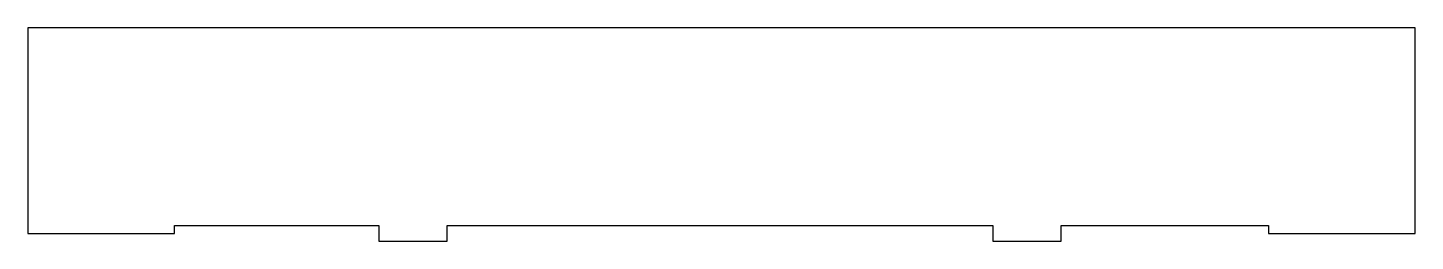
# Model space of a CAD drawing. Header units: millimetres. Extents: x -62 to 62, y -9 to 9.
import ezdxf

# ---------------------------------------------------------------- set-up
doc = ezdxf.new("R2010")
doc.units = ezdxf.units.MM
doc.layers.get('0').update_dxf_attribs({"linetype": 'CONTINUOUS'})

msp = doc.modelspace()

# ---------------------------------------------------------------- linework, layer by layer
for p, q in [((61.54, 9.48), (-61.54, 9.48)), ((-61.54, 9.48), (-61.54, -8.78)), ((61.54, -8.78), (61.54, 9.48)), ((-48.53, -8.08), (-30.41, -8.08)), ((-48.53, -8.78), (-48.53, -8.08)), ((-30.41, -8.08), (-30.41, -9.48)), ((-24.33, -9.48), (-24.33, -8.08)), ((-24.33, -8.08), (24.06, -8.08)), ((24.06, -8.08), (24.06, -9.48)), ((30.13, -9.48), (30.13, -8.08)), ((30.13, -8.08), (48.53, -8.08)), ((48.53, -8.08), (48.53, -8.78)), ((-61.54, -8.78), (-48.53, -8.78)), ((-30.41, -9.48), (-24.33, -9.48)), ((24.06, -9.48), (30.13, -9.48)), ((48.53, -8.78), (61.54, -8.78))]:
    msp.add_line(p, q)

doc.saveas('drawing.dxf')
